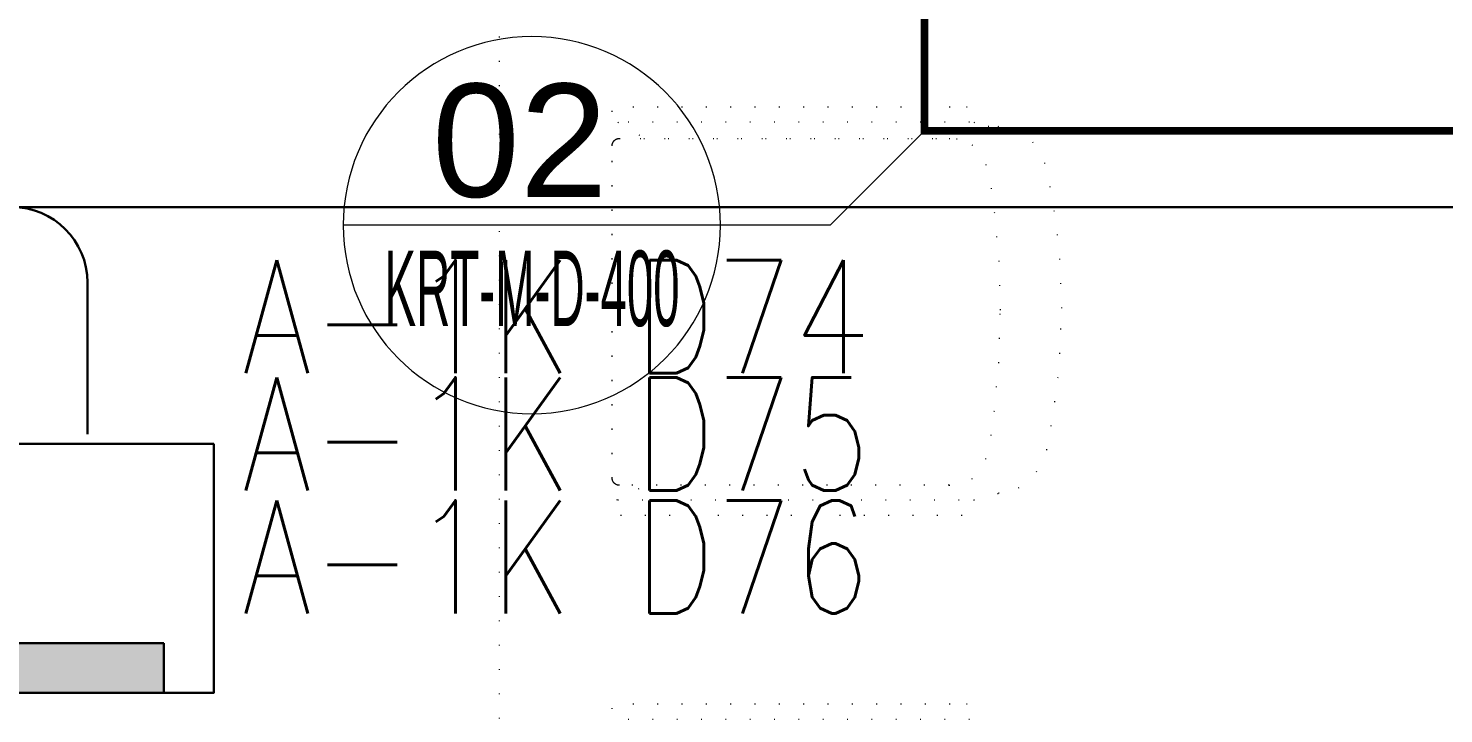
# Model space of a CAD drawing. Extents: x -2050 to 29725, y -1777 to 6820.
# Drawn here: x 20987.9 to 21175.5, y 2645.9 to 2736.8 of the extents above; entities that cross this region are included whole.
import ezdxf
from ezdxf.enums import TextEntityAlignment as Align
from ezdxf.xclip import XClip

# ---------------------------------------------------------------- set-up
doc = ezdxf.new("R2010")
doc.units = 0
doc.header["$LTSCALE"] = 25
doc.header["$MEASUREMENT"] = 0
doc.header["$XCLIPFRAME"] = 0
doc.linetypes.add('DOT2', pattern=[0.125, 0, -0.125])
doc.linetypes.add('HIDDEN2', pattern=[4.7625, 3.175, -1.5875])
doc.layers.get('0').update_dxf_attribs({"color": 9, "lineweight": 9})
for name, color, linetype, lineweight in [('20', 9, 'DOT2', 9), ('21', 9, 'Continuous', 9), ('DATA YER', 30, 'Continuous', 30), ('E-DÖŞEME (ŞAP İÇİ) PRİZ KUTUSU', 7, 'Continuous', 30), ('E-YAZI', 7, 'Continuous', 30)]:
    doc.layers.add(name, color=color, linetype=linetype, lineweight=lineweight)
doc.styles.add('Arial', font='arial.ttf', dxfattribs={"height": 2.5})
doc.styles.add('E-YAZI', font='txttw.shx')

# ---------------------------------------------------------------- blocks, each defined once
blk = doc.blocks.new('0_detailbox1')
blk.add_lwpolyline([(10.411, -2.5), (7.911, 0), (-5, 0)])
blk.add_circle((0, 0), 5)
at = {"style": 'Arial'}
blk.add_attdef('DETAYADI', text='', height=3, dxfattribs=at).set_placement((0, 0), align=Align.BOTTOM_CENTER)
blk.add_attdef('PAFTAADI', text='', height=2, dxfattribs=at).set_placement((0, -0.5), align=Align.TOP_CENTER)
blk = doc.blocks.new('p-dot-masa')
for p, q in [((-291.26, 141.58), (-295.03, 140.95)), ((-244.08, 141.58), (-247.63, 139.44)), ((-244.29, 139.44), (-288.79, 139.44)), ((-244.24, 139.44), (-244.29, 139.44)), ((-244.19, 139.44), (-244.24, 139.44)), ((-244.15, 139.43), (-244.19, 139.44)), ((-244.1, 139.42), (-244.15, 139.43)), ((-244.05, 139.41), (-244.1, 139.42)), ((-244, 139.4), (-244.05, 139.41)), ((-243.96, 139.39), (-244, 139.4)), ((-243.91, 139.37), (-243.96, 139.39)), ((-243.86, 139.35), (-243.91, 139.37)), ((-243.82, 139.33), (-243.86, 139.35)), ((-243.78, 139.3), (-243.82, 139.33)), ((-243.74, 139.28), (-243.78, 139.3)), ((-243.7, 139.25), (-243.74, 139.28)), ((-243.66, 139.22), (-243.7, 139.25)), ((-243.62, 139.18), (-243.66, 139.22)), ((-243.58, 139.15), (-243.62, 139.18)), ((-243.55, 139.12), (-243.58, 139.15)), ((-243.52, 139.08), (-243.55, 139.12)), ((-243.49, 139.04), (-243.52, 139.08)), ((-243.46, 139), (-243.49, 139.04)), ((-243.43, 138.96), (-243.46, 139)), ((-243.41, 138.92), (-243.43, 138.96)), ((-243.39, 138.87), (-243.41, 138.92)), ((-243.37, 138.83), (-243.39, 138.87)), ((-243.35, 138.78), (-243.37, 138.83)), ((-243.34, 138.73), (-243.35, 138.78)), ((-243.32, 138.69), (-243.34, 138.73)), ((-243.31, 138.64), (-243.32, 138.69)), ((-243.3, 138.59), (-243.31, 138.64)), ((-243.3, 138.54), (-243.3, 138.59)), ((-243.29, 138.49), (-243.3, 138.54)), ((-243.29, 138.44), (-243.29, 138.49)), ((-243.29, 94.45), (-243.29, 138.44)), ((-243.55, 93.78), (-243.52, 93.81)), ((-243.52, 93.81), (-243.49, 93.85)), ((-243.49, 93.85), (-243.46, 93.89)), ((-243.46, 93.89), (-243.43, 93.93)), ((-243.43, 93.93), (-243.41, 93.98)), ((-243.41, 93.98), (-243.39, 94.02)), ((-243.39, 94.02), (-243.37, 94.07)), ((-243.37, 94.07), (-243.35, 94.11)), ((-243.35, 94.11), (-243.34, 94.16)), ((-243.34, 94.16), (-243.32, 94.21)), ((-243.32, 94.21), (-243.31, 94.25)), ((-243.31, 94.25), (-243.3, 94.3)), ((-243.3, 94.35), (-243.29, 94.4)), ((-243.3, 94.3), (-243.3, 94.35)), ((-243.29, 94.4), (-243.29, 94.45)), ((-291.26, 91.51), (-295.03, 92.52)), ((-287.96, 93.45), (-244.29, 93.45)), ((-287.96, 93.45), (-287.96, 93.45)), ((-243.94, 91.54), (-247.74, 93.45)), ((-244.29, 93.45), (-244.24, 93.45)), ((-244.24, 93.45), (-244.19, 93.45)), ((-244.19, 93.45), (-244.15, 93.46)), ((-244.15, 93.46), (-244.1, 93.47)), ((-244.1, 93.47), (-244.05, 93.48)), ((-244.05, 93.48), (-244, 93.49)), ((-244, 93.49), (-243.96, 93.51)), ((-243.96, 93.51), (-243.91, 93.52)), ((-243.91, 93.52), (-243.86, 93.54)), ((-243.86, 93.54), (-243.82, 93.57)), ((-243.82, 93.57), (-243.78, 93.59)), ((-243.78, 93.59), (-243.74, 93.62)), ((-243.74, 93.62), (-243.7, 93.64)), ((-243.7, 93.64), (-243.66, 93.68)), ((-243.66, 93.68), (-243.62, 93.71)), ((-243.62, 93.71), (-243.58, 93.74)), ((-243.58, 93.74), (-243.55, 93.78))]:
    blk.add_line(p, q)
at = {"flags": 128}
for points in [[(-142.68, 199.94), (-142.68, -0.06), (-228.38, -0.06), (-228.38, 199.94), (-142.68, 199.94)], [(-142.68, 199.94), (-142.68, -0.06), (-228.38, -0.06), (-228.38, 199.94)], [(-290.26, 143.65), (-290.31, 143.65), (-290.36, 143.65), (-290.41, 143.64), (-290.46, 143.63), (-290.51, 143.62), (-290.55, 143.61), (-290.6, 143.6), (-290.65, 143.58), (-290.69, 143.56), (-290.74, 143.54), (-290.78, 143.51), (-290.82, 143.49), (-290.86, 143.46), (-290.9, 143.43), (-290.94, 143.39), (-290.97, 143.36), (-291.01, 143.33), (-291.04, 143.29), (-291.07, 143.25), (-291.1, 143.21), (-291.12, 143.17), (-291.15, 143.13), (-291.17, 143.08), (-291.19, 143.04), (-291.21, 142.99), (-291.22, 142.94), (-291.23, 142.9), (-291.24, 142.85), (-291.25, 142.8), (-291.26, 142.75), (-291.26, 142.7), (-291.26, 142.65), (-291.26, 141.58), (-244.29, 141.58), (-244.24, 141.58), (-244.19, 141.59), (-244.15, 141.59), (-244.1, 141.6), (-244.05, 141.61), (-244, 141.63), (-243.96, 141.64), (-243.91, 141.66), (-243.86, 141.68), (-243.82, 141.7), (-243.78, 141.73), (-243.74, 141.75), (-243.7, 141.78), (-243.66, 141.81), (-243.62, 141.84), (-243.58, 141.88), (-243.55, 141.91), (-243.52, 141.95), (-243.49, 141.99), (-243.46, 142.03), (-243.43, 142.07), (-243.41, 142.11), (-243.39, 142.16), (-243.37, 142.2), (-243.35, 142.25), (-243.34, 142.29), (-243.32, 142.34), (-243.31, 142.39), (-243.3, 142.44), (-243.3, 142.48), (-243.29, 142.53), (-243.29, 142.58), (-243.29, 143.15), (-243.29, 143.18), (-243.29, 143.2), (-243.3, 143.23), (-243.3, 143.25), (-243.31, 143.28), (-243.31, 143.3), (-243.32, 143.32), (-243.33, 143.35), (-243.34, 143.37), (-243.35, 143.39), (-243.36, 143.41), (-243.38, 143.43), (-243.39, 143.45), (-243.41, 143.47), (-243.42, 143.49), (-243.44, 143.51), (-243.46, 143.52), (-243.47, 143.54), (-243.49, 143.56), (-243.51, 143.57), (-243.54, 143.58), (-243.56, 143.59), (-243.58, 143.61), (-243.6, 143.62), (-243.62, 143.62), (-243.65, 143.63), (-243.67, 143.64), (-243.69, 143.64), (-243.72, 143.65), (-243.74, 143.65), (-243.77, 143.65), (-243.79, 143.65), (-290.26, 143.65)], [(-291.26, 91.54), (-291.26, 90.47), (-291.26, 90.42), (-291.26, 90.37), (-291.25, 90.32), (-291.24, 90.27), (-291.23, 90.23), (-291.22, 90.18), (-291.21, 90.13), (-291.19, 90.09), (-291.17, 90.04), (-291.15, 90), (-291.12, 89.96), (-291.1, 89.91), (-291.07, 89.87), (-291.04, 89.84), (-291.01, 89.8), (-290.97, 89.76), (-290.94, 89.73), (-290.9, 89.7), (-290.86, 89.67), (-290.82, 89.64), (-290.78, 89.61), (-290.74, 89.59), (-290.69, 89.57), (-290.65, 89.55), (-290.6, 89.53), (-290.55, 89.51), (-290.51, 89.5), (-290.46, 89.49), (-290.41, 89.48), (-290.36, 89.47), (-290.31, 89.47), (-290.26, 89.47), (-244.29, 89.47), (-244.24, 89.47), (-244.19, 89.47), (-244.15, 89.48), (-244.1, 89.49), (-244.05, 89.5), (-244, 89.51), (-243.96, 89.53), (-243.91, 89.55), (-243.86, 89.57), (-243.82, 89.59), (-243.78, 89.61), (-243.74, 89.64), (-243.7, 89.67), (-243.66, 89.7), (-243.62, 89.73), (-243.58, 89.76), (-243.55, 89.8), (-243.52, 89.84), (-243.49, 89.87), (-243.46, 89.91), (-243.43, 89.96), (-243.41, 90), (-243.39, 90.04), (-243.37, 90.09), (-243.35, 90.13), (-243.34, 90.18), (-243.32, 90.23), (-243.31, 90.27), (-243.3, 90.32), (-243.3, 90.37), (-243.29, 90.42), (-243.29, 90.47), (-243.29, 90.54), (-243.29, 90.59), (-243.3, 90.64), (-243.3, 90.69), (-243.31, 90.74), (-243.32, 90.78), (-243.34, 90.83), (-243.35, 90.88), (-243.37, 90.92), (-243.39, 90.97), (-243.41, 91.01), (-243.43, 91.05), (-243.46, 91.1), (-243.49, 91.14), (-243.52, 91.17), (-243.55, 91.21), (-243.58, 91.25), (-243.62, 91.28), (-243.66, 91.31), (-243.7, 91.34), (-243.74, 91.37), (-243.78, 91.4), (-243.82, 91.42), (-243.86, 91.44), (-243.91, 91.46), (-243.96, 91.48), (-244, 91.5), (-244.05, 91.51), (-244.1, 91.52), (-244.15, 91.53), (-244.19, 91.54), (-244.24, 91.54), (-244.29, 91.54), (-291.26, 91.54)], [(-290.26, 64.47), (-290.31, 64.47), (-290.36, 64.47), (-290.41, 64.46), (-290.46, 64.45), (-290.51, 64.44), (-290.55, 64.43), (-290.6, 64.42), (-290.65, 64.4), (-290.69, 64.38), (-290.74, 64.36), (-290.78, 64.33), (-290.82, 64.31), (-290.86, 64.28), (-290.9, 64.25), (-290.94, 64.21), (-290.97, 64.18), (-291.01, 64.15), (-291.04, 64.11), (-291.07, 64.07), (-291.1, 64.03), (-291.12, 63.99), (-291.15, 63.95), (-291.17, 63.9), (-291.19, 63.86), (-291.21, 63.81), (-291.22, 63.76), (-291.23, 63.72), (-291.24, 63.67), (-291.25, 63.62), (-291.26, 63.57), (-291.26, 63.52), (-291.26, 63.47), (-291.26, 62.4), (-244.29, 62.4), (-244.24, 62.4), (-244.19, 62.41), (-244.15, 62.41), (-244.1, 62.42), (-244.05, 62.43), (-244, 62.45), (-243.96, 62.46), (-243.91, 62.48), (-243.86, 62.5), (-243.82, 62.52), (-243.78, 62.55), (-243.74, 62.57), (-243.7, 62.6), (-243.66, 62.63), (-243.62, 62.66), (-243.58, 62.7), (-243.55, 62.73), (-243.52, 62.77), (-243.49, 62.81), (-243.46, 62.85), (-243.43, 62.89), (-243.41, 62.93), (-243.39, 62.98), (-243.37, 63.02), (-243.35, 63.07), (-243.34, 63.11), (-243.32, 63.16), (-243.31, 63.21), (-243.3, 63.26), (-243.3, 63.31), (-243.29, 63.35), (-243.29, 63.4), (-243.29, 63.97), (-243.29, 64), (-243.29, 64.02), (-243.3, 64.05), (-243.3, 64.07), (-243.31, 64.1), (-243.31, 64.12), (-243.32, 64.14), (-243.33, 64.17), (-243.34, 64.19), (-243.35, 64.21), (-243.36, 64.23), (-243.38, 64.25), (-243.39, 64.27), (-243.41, 64.29), (-243.42, 64.31), (-243.44, 64.33), (-243.46, 64.34), (-243.47, 64.36), (-243.49, 64.38), (-243.51, 64.39), (-243.54, 64.4), (-243.56, 64.41), (-243.58, 64.43), (-243.6, 64.44), (-243.62, 64.44), (-243.65, 64.45), (-243.67, 64.46), (-243.69, 64.46), (-243.72, 64.47), (-243.74, 64.47), (-243.77, 64.47), (-243.79, 64.47), (-290.26, 64.47)]]:
    blk.add_lwpolyline(points, close=True, dxfattribs=at)
for points in [[(-290.26, 143.65, 0.414214), (-291.26, 142.65), (-291.26, 141.58), (-244.29, 141.58, 0.414214), (-243.29, 142.58), (-243.29, 143.15, 0.414214), (-243.79, 143.65)], [(-291.26, 91.54), (-291.26, 90.47, 0.414214), (-290.26, 89.47), (-244.29, 89.47, 0.414214), (-243.29, 90.47), (-243.29, 90.54, 0.414214), (-244.29, 91.54)], [(-290.26, 64.47, 0.414214), (-291.26, 63.47), (-291.26, 62.4), (-244.29, 62.4, 0.414214), (-243.29, 63.4), (-243.29, 63.97, 0.414214), (-243.79, 64.47)]]:
    blk.add_lwpolyline(points, format="xyb", close=True, dxfattribs=at)
for points in [[(-293.13, 141.06), (-294.33, 141.06), (-295.73, 140.83), (-297.33, 140.28), (-298.83, 139.23), (-300.08, 137.53), (-300.88, 135.48), (-301.77, 130.63), (-302.58, 124.38), (-302.88, 116.73)], [(-287.96, 139.44), (-288.79, 139.44), (-289.77, 139.23), (-290.88, 138.71), (-291.92, 137.72), (-292.79, 136.11), (-293.35, 134.17), (-293.97, 129.59), (-294.53, 123.68), (-294.74, 116.45)], [(-294.6, 92.4), (-294.33, 92.4), (-295.73, 92.63), (-297.33, 93.18), (-298.83, 94.23), (-300.08, 95.93), (-300.88, 97.98), (-301.77, 102.83), (-302.58, 109.08), (-302.88, 116.73)], [(-287.96, 93.45), (-288.79, 93.45), (-289.77, 93.66), (-290.88, 94.18), (-291.92, 95.18), (-292.79, 96.78), (-293.35, 98.72), (-293.97, 103.31), (-294.53, 109.21), (-294.74, 116.45)]]:
    blk.add_lwpolyline(points, dxfattribs=at)
blk.add_lwpolyline([(-287.96, 93.45), (-244.29, 93.45, 0.414214), (-243.29, 94.45), (-243.29, 138.44, 0.414214), (-244.29, 139.44), (-288.79, 139.44), (-289.16, 139.36)], format="xyb", dxfattribs=at)
blk = doc.blocks.new('10_DÖŞEME (ŞAP İÇİ) PRİZ KUTUSU')
at = {"layer": 'E-DÖŞEME (ŞAP İÇİ) PRİZ KUTUSU'}
blk.add_hatch(color=5, dxfattribs=at).paths.add_polyline_path([(0.734, 0.216), (0.734, 0.706), (-0.734, 0.706), (-0.734, 0.216)])
at = {"layer": 'E-DÖŞEME (ŞAP İÇİ) PRİZ KUTUSU', "color": 5}
for points in [[(1.224, 2.664), (1.224, 0.216), (-1.224, 0.216), (-1.224, 2.664)], [(0.734, 0.706), (0.734, 0.216), (-0.734, 0.216), (-0.734, 0.706)]]:
    blk.add_lwpolyline(points, close=True, dxfattribs=at)

msp = doc.modelspace()

# ---------------------------------------------------------------- linework, layer by layer
at = {"layer": '21', "linetype": 'HIDDEN2', "ltscale": 0.1, "const_width": 1}
msp.add_lwpolyline([(21106.72, 2881.81), (21846.44, 2881.81), (21846.44, 2723.15), (21106.72, 2723.15)], close=True, dxfattribs=at)
at = {"layer": 'DATA YER'}
for p, q in [((20982.46, 2713.06), (21586.46, 2713.06)), ((20995.75, 2682.94), (20995.75, 2703.06))]:
    msp.add_line(p, q, dxfattribs=at)
msp.add_arc((20985.75, 2703.06), 10, 0, 90, dxfattribs=at)

# ---------------------------------------------------------------- block references
at = {"layer": '20'}
ref = msp.add_blockref('p-dot-masa', (20822, 2582.71), dxfattribs=dict(at, xscale=-1))
XClip(ref).set_block_clipping_path([(-339.9362266935, -46.7184265425), (-65.297970527, 243.9961920325)])
at = {"layer": '21'}
ref = msp.add_blockref('0_detailbox1', (21054.66, 2710.65), dxfattribs=dict(at, xscale=-5, yscale=5, zscale=5, rotation=180))
ref.add_attrib('DETAYADI', '02', dxfattribs={"layer": '0', "height": 15, "style": 'Arial'}).set_placement((21053.07, 2709.9), align=Align.BOTTOM_CENTER)
ref.add_attrib('PAFTAADI', 'KRT-M-D-400', dxfattribs={"layer": '0', "height": 10, "style": 'Arial', "width": 0.45}).set_placement((21054.69, 2707.27), align=Align.TOP_CENTER)
at = {"layer": 'E-DÖŞEME (ŞAP İÇİ) PRİZ KUTUSU', "xscale": 13.48039215686274, "yscale": 13.48039215686274, "zscale": 13.48039215686274}
msp.add_blockref('10_DÖŞEME (ŞAP İÇİ) PRİZ KUTUSU', (20996, 2645.73), dxfattribs=at)

# ---------------------------------------------------------------- texts
at = {"layer": 'E-YAZI', "color": 6, "style": 'E-YAZI', "width": 0.8}
for s, p in [('A-1K D74', (21016.24, 2691.03)), ('A-1K D75', (21016.24, 2675.46)), ('A-1K D76', (21016.24, 2659.17))]:
    msp.add_text(s, height=15, dxfattribs=at).set_placement(p)

doc.saveas('drawing.dxf')
